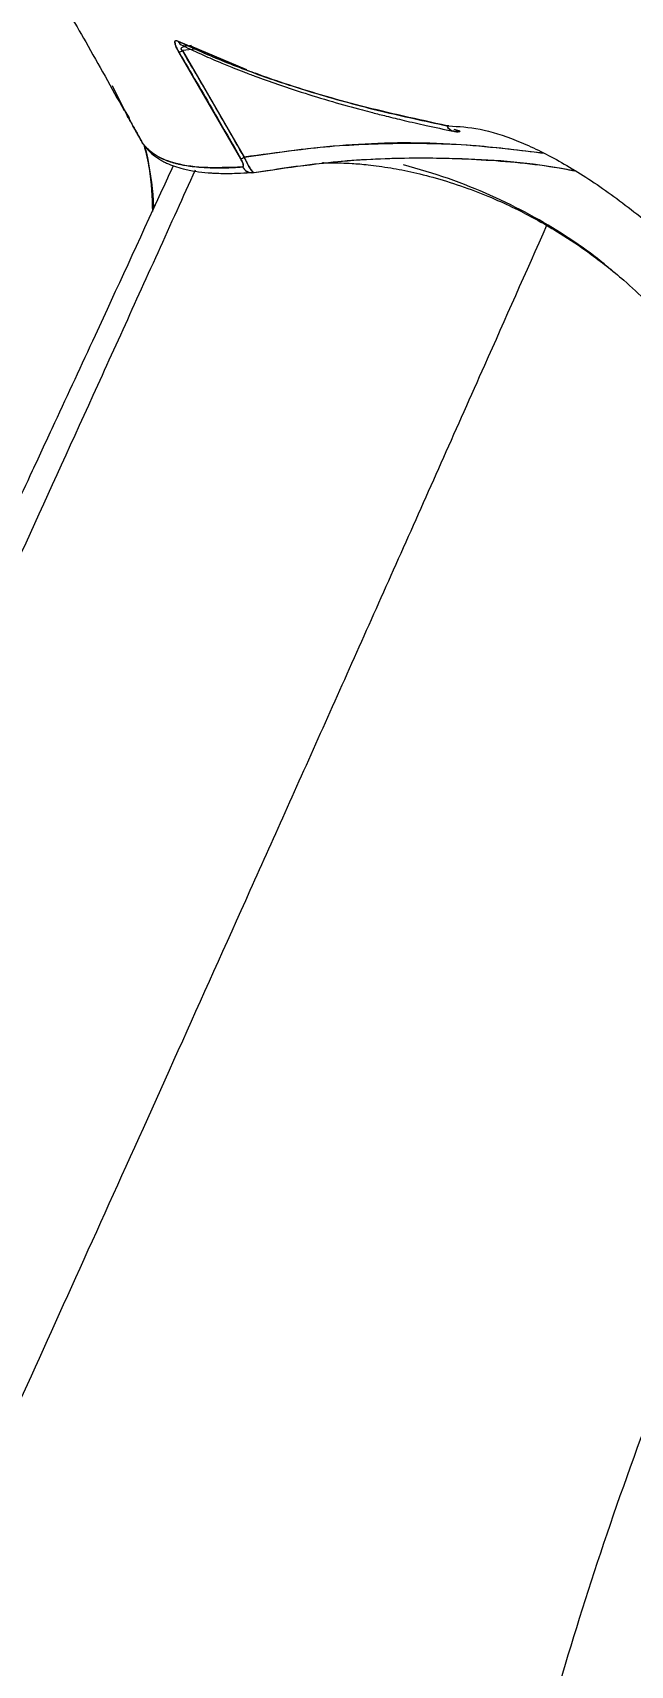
# Model space of a CAD drawing. Header units: millimetres. Extents: x -7083 to 7374, y -8368 to 7509.
# Drawn here: x 2331.6 to 2384.7, y -1570.4 to -1425.5 of the extents above; entities that cross this region are included whole.
import ezdxf

# ---------------------------------------------------------------- set-up
doc = ezdxf.new("R2010")
doc.units = ezdxf.units.MM
for name, color, linetype in [('DIKOM_ОБЪЕКТ', 7, 'Continuous'), ('DIKOM_РАЗМЕР_ЗОНА', 7, 'Continuous'), ('DIKOM_РАЗМЕР_ОБЪЕКТА', 7, 'Continuous')]:
    doc.layers.add(name, color=color, linetype=linetype)
doc.styles.add('style1', font='arial.ttf', dxfattribs={"width": 0.8})
doc.dimstyles.new('1-50', dxfattribs={"dimtxt": 300, "dimasz": 200, "dimexe": 100, "dimexo": 0, "dimgap": 100, "dimtad": 1, "dimtxsty": 'style1', "dimcen": 200, "dimclrd": 7, "dimclre": 7, "dimclrt": 7, "dimadec": 1, "dimazin": 2, "dimtfac": 1, "dimtmove": 0, "dimatfit": 2, "dimfxl": 0, "dimlwd": 25, "dimlwe": 18, "dimarcsym": 0})

# ---------------------------------------------------------------- blocks, each defined once
blk = doc.blocks.new('*D10')
at = {"layer": 'Defpoints', "color": 0, "transparency": 16777216}
for p in [(-5583.43, 647.96), (4593.55, 648.92), (4593.55, -5902.54)]:
    blk.add_point(p, dxfattribs=at)
at = {"layer": 'DIKOM_РАЗМЕР_ОБЪЕКТА', "color": 7, "lineweight": 18, "transparency": 16777216}
for p, q in [((-5583.43, 647.96), (-5583.43, -6002.54)), ((4593.55, 648.92), (4593.55, -6002.54))]:
    blk.add_line(p, q, dxfattribs=at)
at = {"layer": 'DIKOM_РАЗМЕР_ОБЪЕКТА', "color": 7, "lineweight": 25, "transparency": 16777216}
blk.add_line((-5383.43, -5902.54), (4393.55, -5902.54), dxfattribs=at)
at = {"layer": 'DIKOM_РАЗМЕР_ОБЪЕКТА', "color": 7, "transparency": 16777216}
for points in [[(-5383.43, -5869.2), (-5383.43, -5935.87), (-5583.43, -5902.54)], [(4393.55, -5869.2), (4393.55, -5935.87), (4593.55, -5902.54)]]:
    blk.add_solid(points, dxfattribs=at)
at = {"layer": 'DIKOM_РАЗМЕР_ОБЪЕКТА', "color": 7, "transparency": 16777216, "insert": (-226.13, -5649.37), "char_height": 300, "attachment_point": 5, "style": 'style1'}
blk.add_mtext('10150', dxfattribs=at)
blk = doc.blocks.new('*D11')
at = {"layer": 'Defpoints', "color": 0, "transparency": 16777216}
for p in [(-321.71, 5509.06), (-348.71, -4811.52), (5568.58, -4811.52)]:
    blk.add_point(p, dxfattribs=at)
at = {"layer": 'DIKOM_РАЗМЕР_ОБЪЕКТА', "color": 7, "lineweight": 18, "transparency": 16777216}
for p, q in [((-321.71, 5509.06), (5668.58, 5509.06)), ((-348.71, -4811.52), (5668.58, -4811.52))]:
    blk.add_line(p, q, dxfattribs=at)
at = {"layer": 'DIKOM_РАЗМЕР_ОБЪЕКТА', "color": 7, "lineweight": 25, "transparency": 16777216}
blk.add_line((5568.58, 5309.06), (5568.58, -4611.52), dxfattribs=at)
at = {"layer": 'DIKOM_РАЗМЕР_ОБЪЕКТА', "color": 7, "transparency": 16777216}
for points in [[(5535.25, 5309.06), (5601.91, 5309.06), (5568.58, 5509.06)], [(5535.25, -4611.52), (5601.91, -4611.52), (5568.58, -4811.52)]]:
    blk.add_solid(points, dxfattribs=at)
at = {"layer": 'DIKOM_РАЗМЕР_ОБЪЕКТА', "color": 7, "transparency": 16777216, "insert": (5315.31, 775.23), "char_height": 300, "attachment_point": 5, "rotation": 90, "style": 'style1'}
blk.add_mtext('10300', dxfattribs=at)
blk = doc.blocks.new('*D12')
at = {"layer": 'Defpoints', "color": 0, "transparency": 16777216}
for p in [(-621.71, 7509.06), (-373.6, -6811.53), (7273.89, -6811.53)]:
    blk.add_point(p, dxfattribs=at)
at = {"layer": 'DIKOM_РАЗМЕР_ЗОНА', "color": 7, "lineweight": 18, "transparency": 16777216}
for p, q in [((-621.71, 7509.06), (7373.89, 7509.06)), ((-373.6, -6811.53), (7373.89, -6811.53))]:
    blk.add_line(p, q, dxfattribs=at)
at = {"layer": 'DIKOM_РАЗМЕР_ЗОНА', "color": 7, "lineweight": 25, "transparency": 16777216}
blk.add_line((7273.89, 7309.06), (7273.89, -6611.53), dxfattribs=at)
at = {"layer": 'DIKOM_РАЗМЕР_ЗОНА', "color": 7, "transparency": 16777216}
for points in [[(7240.56, 7309.06), (7307.22, 7309.06), (7273.89, 7509.06)], [(7240.56, -6611.53), (7307.22, -6611.53), (7273.89, -6811.53)]]:
    blk.add_solid(points, dxfattribs=at)
at = {"layer": 'DIKOM_РАЗМЕР_ЗОНА', "color": 7, "transparency": 16777216, "insert": (7020.62, 1288.25), "char_height": 300, "attachment_point": 5, "rotation": 90, "style": 'style1'}
blk.add_mtext('14300', dxfattribs=at)
blk = doc.blocks.new('*D13')
at = {"layer": 'Defpoints', "color": 0, "transparency": 16777216}
for p in [(6593.53, 996.24), (-7083.43, 647.96), (6593.53, -8268.31)]:
    blk.add_point(p, dxfattribs=at)
at = {"layer": 'DIKOM_РАЗМЕР_ЗОНА', "color": 7, "lineweight": 18, "transparency": 16777216}
for p, q in [((6593.53, 996.24), (6593.53, -8368.31)), ((-7083.43, 647.96), (-7083.43, -8368.31))]:
    blk.add_line(p, q, dxfattribs=at)
at = {"layer": 'DIKOM_РАЗМЕР_ЗОНА', "color": 7, "lineweight": 25, "transparency": 16777216}
blk.add_line((-6883.43, -8268.31), (6393.53, -8268.31), dxfattribs=at)
at = {"layer": 'DIKOM_РАЗМЕР_ЗОНА', "color": 7, "transparency": 16777216}
for points in [[(-6883.43, -8234.97), (-6883.43, -8301.64), (-7083.43, -8268.31)], [(6393.53, -8234.97), (6393.53, -8301.64), (6593.53, -8268.31)]]:
    blk.add_solid(points, dxfattribs=at)
at = {"layer": 'DIKOM_РАЗМЕР_ЗОНА', "color": 7, "transparency": 16777216, "insert": (322.1, -8015.03), "char_height": 300, "attachment_point": 5, "style": 'style1'}
blk.add_mtext('13650', dxfattribs=at)

msp = doc.modelspace()

# ---------------------------------------------------------------- linework, layer by layer
at = {"layer": 'DIKOM_ОБЪЕКТ', "color": 7, "linetype": 'Continuous', "lineweight": 15}
for p, q in [((2345.28, -1426.708), (2345.002, -1426.678)), ((2345.694, -1426.658), (2345.313, -1426.704)), ((2345.623, -1426.687), (2350.573, -1428.802)), ((2350.075, -1436.707), (2344.598, -1427.272)), ((2346.047, -1426.976), (2344.895, -1427.115)), ((2344.895, -1427.115), (2350.381, -1436.566)), ((2351.984, -1429.347), (2351.393, -1429.1)), ((2339.994, -1432.881), (2338.68, -1430.231)), ((2339.585, -1432.141), (2340.169, -1433.085)), ((2339.758, -1432.411), (2339.994, -1432.881)), ((2347.348, -1431.961), (2347.323, -1431.966)), ((2347.641, -1432.515), (2347.669, -1432.509)), ((2368.369, -1433.778), (2368.39, -1433.783)), ((2368.388, -1433.816), (2368.369, -1433.778)), ((2368.39, -1433.783), (2368.536, -1433.799)), ((2369.462, -1434.222), (2369.007, -1434.114)), ((2369.084, -1434.137), (2369.462, -1434.222)), ((2368.976, -1434.27), (2368.967, -1434.268)), ((2369.508, -1434.212), (2369.462, -1434.222)), ((2369.503, -1434.213), (2369.462, -1434.222)), ((2369.531, -1434.292), (2369.489, -1434.219)), ((2350.766, -1437.94), (2350.883, -1437.937)), ((2350.925, -1437.932), (2351.227, -1437.924)), ((2351.23, -1437.935), (2351.28, -1437.926))]:
    msp.add_line(p, q, dxfattribs=at)
at = {"layer": 'DIKOM_ОБЪЕКТ', "color": 7, "linetype": 'Continuous', "lineweight": 15, "flags": 128}
for points in [[(2339.994, -1432.881), (2340.087, -1433.019), (2340.156, -1433.096)], [(2369.036, -1434.28), (2368.986, -1434.272), (2368.912, -1434.255)], [(2369.05, -1434.283), (2369.009, -1434.277), (2368.967, -1434.268)]]:
    msp.add_lwpolyline(points, dxfattribs=at)
at = {"layer": 'DIKOM_ОБЪЕКТ', "color": 7, "linetype": 'Continuous', "lineweight": 15}
for centre, radius, start, end in [((2345.299, -1425.837), 0.911, 208.01755, 246.42755), ((2345.299, -1425.837), 0.911, 208.01759, 246.41349), ((2343.052, -1423.964), 3.651, 295.04813, 300.32619), ((2340.825, -1432.421), 0.95, 208.92885, 229.04864), ((2369.16, -1433.423), 0.868, 204.19037, 257.64035), ((2369.173, -1433.437), 0.856, 203.78539, 256.59804), ((2342.28, -1434.927), 0.993, 208.67344, 243.81804), ((2342.28, -1434.927), 0.993, 208.67347, 243.9363), ((2369.346, -1433.447), 0.865, 243.5366, 282.39817), ((2369.138, -1433.443), 0.844, 270.12256, 292.5931), ((2369.151, -1433.446), 0.843, 270.12565, 293.64097), ((2349.234, -1434.488), 2.373, 290.74936, 298.88797), ((2351.091, -1436.967), 0.978, 208.71405, 275.09009), ((2351.091, -1436.967), 0.979, 208.72701, 272.03021)]:
    msp.add_arc(centre, radius, start, end, dxfattribs=at)
for points, knots in [([(2333.2, -1421.025), (2334.245, -1422.795), (2336.478, -1426.578), (2338.595, -1430.399), (2339.721, -1432.432)], [0, 0, 0, 0, 0.4679874, 1, 1, 1, 1]), ([(2344.495, -1426.264), (2344.372, -1426.233), (2344.217, -1426.193), (2344.233, -1426.464), (2344.292, -1426.668), (2344.415, -1426.951), (2344.537, -1427.165), (2344.598, -1427.272)], [0, 0, 0, 0, 0.4980174, 0.6236734, 0.7494999, 0.8747518, 1, 1, 1, 1]), ([(2344.598, -1427.272), (2344.536, -1427.164), (2344.414, -1426.95), (2344.294, -1426.672), (2344.233, -1426.465), (2344.223, -1426.287), (2344.3, -1426.195), (2344.43, -1426.241), (2344.495, -1426.264)], [0, 0, 0, 0, 0.1250959, 0.2500841, 0.368464, 0.5006772, 0.7497599, 1, 1, 1, 1]), ([(2344.495, -1426.264), (2345.185, -1426.587), (2346.527, -1427.214), (2348.606, -1428.085), (2350.647, -1428.876), (2352.641, -1429.592), (2354.684, -1430.274), (2357.889, -1431.266), (2362.356, -1432.489), (2366.404, -1433.357), (2368.369, -1433.778)], [0, 0, 0, 0, 0.1056438, 0.2056407, 0.2999863, 0.3886761, 0.4717059, 0.5634476, 0.7880665, 1, 1, 1, 1]), ([(2368.369, -1433.778), (2365.799, -1433.218), (2360.654, -1432.097), (2354.304, -1430.201), (2348.891, -1428.264), (2345.963, -1426.932), (2344.495, -1426.264)], [0, 0, 0, 0, 0.2787661, 0.558214, 0.7786041, 1, 1, 1, 1]), ([(2344.895, -1427.115), (2344.877, -1427.099), (2344.843, -1427.07), (2344.803, -1427.014), (2344.788, -1426.96), (2344.798, -1426.895), (2344.854, -1426.835), (2344.959, -1426.776), (2345.054, -1426.754), (2345.109, -1426.741)], [0, 0, 0, 0, 0.0764059, 0.141865, 0.2072478, 0.2834546, 0.4670201, 0.6929192, 1, 1, 1, 1]), ([(2344.895, -1427.115), (2344.879, -1427.101), (2344.849, -1427.075), (2344.818, -1427.036), (2344.803, -1427.006), (2344.792, -1426.976), (2344.789, -1426.933), (2344.809, -1426.883), (2344.894, -1426.8), (2345.026, -1426.745), (2345.158, -1426.735), (2345.198, -1426.732)], [0, 0, 0, 0, 0.0585646, 0.1080302, 0.131456, 0.1552081, 0.2071045, 0.2956064, 0.4124015, 0.8217761, 1, 1, 1, 1]), ([(2344.935, -1426.671), (2345.538, -1426.955), (2346.62, -1427.464), (2348.131, -1428.114), (2349.336, -1428.608), (2350.359, -1429.009), (2352.313, -1429.749), (2354.899, -1430.641), (2358.126, -1431.626), (2360.263, -1432.22), (2361.87, -1432.641), (2363.096, -1432.951), (2364.682, -1433.333), (2366.646, -1433.782), (2368.117, -1434.089), (2368.913, -1434.255)], [0, 0, 0, 0, 0.091954, 0.1649857, 0.2192006, 0.2625035, 0.3066672, 0.4850167, 0.598733, 0.7037922, 0.7378856, 0.7843702, 0.8435568, 0.9154352, 1, 1, 1, 1]), ([(2344.598, -1427.272), (2345.633, -1429.026), (2347.483, -1432.158), (2349.283, -1435.317), (2350.075, -1436.707)], [0, 0, 0, 0, 0.5599972, 1, 1, 1, 1]), ([(2350.381, -1436.566), (2349.37, -1434.795), (2347.565, -1431.632), (2345.711, -1428.495), (2344.895, -1427.115)], [0, 0, 0, 0, 0.5599973, 1, 1, 1, 1]), ([(2339.994, -1432.881), (2340.025, -1432.936), (2340.089, -1433.046), (2340.286, -1433.395), (2340.535, -1433.84), (2340.725, -1434.183), (2340.82, -1434.355)], [0, 0, 0, 0, 0.2499312, 0.4999891, 0.7496822, 1, 1, 1, 1]), ([(2340.82, -1434.355), (2340.714, -1434.163), (2340.501, -1433.779), (2340.251, -1433.332), (2340.075, -1433.021), (2340.021, -1432.927), (2339.994, -1432.881)], [0, 0, 0, 0, 0.279538, 0.5589866, 0.77954, 1, 1, 1, 1]), ([(2368.39, -1433.783), (2368.386, -1433.782), (2368.379, -1433.78), (2368.372, -1433.779), (2368.369, -1433.778)], [0, 0, 0, 0, 0.5599958, 1, 1, 1, 1]), ([(2368.536, -1433.799), (2368.51, -1433.799), (2368.464, -1433.798), (2368.412, -1433.787), (2368.39, -1433.783)], [0, 0, 0, 0, 0.5586451, 1, 1, 1, 1]), ([(2368.536, -1433.799), (2369.433, -1433.845), (2371.226, -1433.935), (2374.473, -1434.974), (2378.048, -1436.669), (2381.918, -1439.066), (2385.985, -1442.123), (2390.157, -1445.804), (2394.34, -1450.058), (2398.444, -1454.829), (2402.372, -1460.038), (2406.032, -1465.604), (2409.393, -1471.437), (2411.289, -1475.461), (2412.238, -1477.475)], [0, 0, 0, 0, 0.0836186, 0.1671647, 0.2504175, 0.3338511, 0.4173022, 0.5004885, 0.583737, 0.6671369, 0.7504577, 0.8333948, 0.9166264, 1, 1, 1, 1]), ([(2340.82, -1434.355), (2340.855, -1434.42), (2340.927, -1434.551), (2341.066, -1434.801), (2341.22, -1435.078), (2341.36, -1435.325), (2341.393, -1435.377), (2341.409, -1435.403)], [0, 0, 0, 0, 0.1239532, 0.250874, 0.500397, 0.7503157, 1, 1, 1, 1]), ([(2341.409, -1435.403), (2341.39, -1435.372), (2341.351, -1435.309), (2341.193, -1435.028), (2341.01, -1434.7), (2340.883, -1434.47), (2340.82, -1434.355)], [0, 0, 0, 0, 0.2801546, 0.5599826, 0.7799655, 1, 1, 1, 1]), ([(2341.409, -1435.403), (2341.583, -1435.606), (2341.946, -1436.029), (2342.708, -1436.531), (2343.377, -1436.825), (2343.808, -1436.97), (2343.951, -1437.015), (2344.097, -1437.058), (2344.249, -1437.1), (2344.404, -1437.14), (2344.644, -1437.197), (2345.022, -1437.276), (2345.606, -1437.372), (2346.386, -1437.46), (2347.397, -1437.518), (2348.671, -1437.529), (2349.69, -1437.469), (2350.233, -1437.437)], [0, 0, 0, 0, 0.1256974, 0.2625179, 0.3921217, 0.4097319, 0.4274898, 0.4453954, 0.4634488, 0.4816499, 0.4999987, 0.5458444, 0.6066852, 0.6825211, 0.7733522, 0.8791784, 1, 1, 1, 1]), ([(2350.233, -1437.437), (2349.016, -1437.485), (2346.583, -1437.581), (2344.129, -1437.146), (2342.382, -1436.433), (2341.734, -1435.747), (2341.409, -1435.403)], [0, 0, 0, 0, 0.2802031, 0.5599222, 0.7797708, 1, 1, 1, 1]), ([(2341.479, -1435.485), (2341.652, -1436.183), (2342.137, -1438.139), (2342.193, -1440.118), (2342.229, -1441.39)], [0, 0, 0, 0, 0.3571387, 1, 1, 1, 1]), ([(2341.578, -1435.6), (2341.65, -1435.936), (2342.035, -1437.719), (2342.274, -1439.584), (2342.333, -1441.1), (2342.335, -1441.16)], [0, 0, 0, 0, 0.1821738, 0.9678208, 1, 1, 1, 1]), ([(2376.91, -1436.22), (2374.139, -1435.892), (2368.221, -1435.194), (2359.332, -1435.331), (2353.371, -1436.153), (2350.381, -1436.566)], [0, 0, 0, 0, 0.3050864, 0.6514307, 1, 1, 1, 1]), ([(2350.381, -1436.566), (2352.621, -1436.234), (2357.088, -1435.573), (2363.973, -1435.266), (2370.561, -1435.394), (2374.894, -1435.947), (2376.868, -1436.2)], [0, 0, 0, 0, 0.2622999, 0.5229839, 0.7826158, 1, 1, 1, 1]), ([(2368.968, -1434.269), (2369.027, -1434.281), (2369.159, -1434.308), (2369.262, -1434.31), (2369.319, -1434.312)], [0, 0, 0, 0, 0.4473366, 1, 1, 1, 1]), ([(2369.462, -1434.222), (2369.467, -1434.221), (2369.476, -1434.22), (2369.485, -1434.22), (2369.489, -1434.219)], [0, 0, 0, 0, 0.5597214, 1, 1, 1, 1]), ([(2369.489, -1434.219), (2369.499, -1434.238), (2369.518, -1434.273), (2369.527, -1434.286), (2369.531, -1434.292)], [0, 0, 0, 0, 0.5591965, 1, 1, 1, 1]), ([(2341.641, -1435.686), (2341.786, -1435.853), (2342.045, -1436.152), (2342.472, -1436.497), (2342.837, -1436.742), (2343.162, -1436.929), (2343.809, -1437.254), (2344.743, -1437.576), (2346.021, -1437.829), (2346.921, -1437.931), (2347.622, -1437.978), (2348.168, -1438.002), (2348.893, -1438.012), (2349.815, -1437.998), (2350.536, -1437.955), (2350.925, -1437.932)], [0, 0, 0, 0, 0.0918005, 0.1646713, 0.2186705, 0.2619633, 0.3061425, 0.484474, 0.5981513, 0.7030095, 0.7372737, 0.7839317, 0.843253, 0.9152628, 1, 1, 1, 1]), ([(2350.233, -1437.437), (2350.256, -1437.43), (2350.303, -1437.414), (2350.314, -1437.313), (2350.288, -1437.18), (2350.242, -1437.047), (2350.172, -1436.886), (2350.107, -1436.767), (2350.075, -1436.707)], [0, 0, 0, 0, 0.2495908, 0.4990942, 0.629881, 0.7498773, 0.8747349, 1, 1, 1, 1]), ([(2350.075, -1436.707), (2350.107, -1436.767), (2350.172, -1436.885), (2350.267, -1437.102), (2350.34, -1437.376), (2350.276, -1437.413), (2350.233, -1437.437)], [0, 0, 0, 0, 0.1254207, 0.2510426, 0.5012749, 1, 1, 1, 1]), ([(2350.381, -1436.566), (2350.43, -1436.672), (2350.528, -1436.885), (2350.725, -1437.269), (2350.952, -1437.651), (2351.164, -1437.912), (2351.241, -1437.922), (2351.28, -1437.926)], [0, 0, 0, 0, 0.1254445, 0.250497, 0.4996561, 0.7493141, 1, 1, 1, 1]), ([(2351.219, -1437.901), (2351.198, -1437.897), (2351.134, -1437.883), (2350.948, -1437.642), (2350.674, -1437.186), (2350.48, -1436.776), (2350.381, -1436.566)], [0, 0, 0, 0, 0.1466426, 0.4501853, 0.7177947, 1, 1, 1, 1]), ([(2351.28, -1437.926), (2354.206, -1437.494), (2360.038, -1436.633), (2369.12, -1436.582), (2375.697, -1436.976), (2379.253, -1437.688), (2379.695, -1437.777)], [0, 0, 0, 0, 0.3198708, 0.6377793, 0.9549943, 1, 1, 1, 1]), ([(2351.28, -1437.926), (2353.461, -1437.591), (2357.824, -1436.92), (2364.561, -1436.555), (2371.401, -1436.714), (2376.444, -1437.176), (2379.198, -1437.66), (2379.628, -1437.735)], [0, 0, 0, 0, 0.2395982, 0.4792944, 0.7182148, 0.9560536, 1, 1, 1, 1]), ([(2357.431, -1437.068), (2357.408, -1437.071), (2357.266, -1437.092), (2357.286, -1437.091), (2357.303, -1437.089)], [0, 0, 0, 0, 0.1668402, 1, 1, 1, 1]), ([(2357.277, -1437.094), (2357.364, -1437.09), (2357.543, -1437.08), (2358.165, -1437.065), (2358.923, -1437.072), (2359.966, -1437.115), (2361.445, -1437.237), (2363.291, -1437.489), (2365.361, -1437.891), (2367.659, -1438.476), (2370.116, -1439.268), (2372.464, -1440.194), (2374.522, -1441.142), (2376.514, -1442.182), (2378.709, -1443.471), (2381.253, -1445.183), (2383.823, -1447.218), (2386.274, -1449.47), (2388.715, -1452.031), (2391.387, -1455.377), (2394.135, -1459.562), (2395.625, -1462.779), (2396.412, -1464.48)], [0, 0, 0, 0, 0.0540063, 0.1106603, 0.1592109, 0.2028056, 0.2540337, 0.3142561, 0.3693734, 0.4226587, 0.4738383, 0.519161, 0.556358, 0.5856296, 0.6167925, 0.6603674, 0.7161883, 0.7557693, 0.8036569, 0.8606764, 0.9263547, 1, 1, 1, 1]), ([(2346.022, -1437.722), (2345.479, -1438.924), (2342.643, -1445.199), (2337.737, -1455.998), (2331.336, -1470.049), (2325.208, -1483.433), (2319.326, -1496.219), (2313.703, -1508.375), (2308.354, -1519.869), (2303.307, -1530.641), (2298.569, -1540.676), (2294.155, -1549.94), (2290.069, -1558.429), (2286.313, -1566.137), (2282.885, -1573.07), (2279.791, -1579.212), (2277.045, -1584.538), (2274.652, -1589.034), (2272.624, -1592.682), (2270.963, -1595.475), (2269.671, -1597.414), (2268.747, -1598.499), (2268.191, -1598.732), (2268, -1598.115), (2268.184, -1596.635), (2268.708, -1594.369), (2269.365, -1592.152), (2269.694, -1591.043)], [0, 0, 0, 0, 0.0097618, 0.0509745, 0.092143, 0.1331971, 0.1742685, 0.2156625, 0.2570313, 0.2983775, 0.3396311, 0.3808978, 0.4219632, 0.4630059, 0.5042045, 0.5455192, 0.5868887, 0.6282403, 0.6695301, 0.7107182, 0.751761, 0.7928149, 0.8339894, 0.8752989, 0.9167822, 0.9583318, 1, 1, 1, 1]), ([(2333.576, -1460.114), (2334.765, -1457.554), (2337.807, -1451.003), (2341.348, -1443.326), (2343.774, -1438.029), (2344.107, -1437.303)], [0, 0, 0, 0, 0.3564672, 0.9118213, 1, 1, 1, 1]), ([(2383.258, -1446.842), (2382.77, -1446.416), (2381.477, -1445.286), (2378.938, -1443.549), (2375.794, -1441.654), (2372.313, -1439.938), (2368.545, -1438.414), (2365.859, -1437.633), (2364.514, -1437.242)], [0, 0, 0, 0, 0.1083082, 0.2869901, 0.4653357, 0.6443885, 0.8219305, 1, 1, 1, 1]), ([(2377.229, -1442.623), (2375.38, -1446.786), (2371.035, -1456.568), (2364.474, -1471.292), (2357.523, -1486.852), (2350.853, -1501.74), (2344.451, -1515.983), (2338.321, -1529.572), (2332.465, -1542.508), (2326.895, -1554.758), (2321.641, -1566.259), (2316.728, -1576.958), (2312.17, -1586.824), (2307.961, -1595.866), (2304.102, -1604.086), (2300.595, -1611.481), (2297.439, -1618.044), (2294.645, -1623.75), (2292.227, -1628.568), (2290.2, -1632.476), (2288.563, -1635.479), (2287.323, -1637.561), (2286.466, -1638.773), (2286.205, -1638.862), (2286.079, -1638.905)], [0, 0, 0, 0, 0.0343008, 0.0805882, 0.1266732, 0.1726443, 0.2185887, 0.2645928, 0.3107443, 0.3571333, 0.4036225, 0.4498533, 0.4959038, 0.5418619, 0.5878142, 0.6338476, 0.6800459, 0.7264955, 0.7729138, 0.8190904, 0.865113, 0.9110675, 0.9570384, 1, 1, 1, 1]), ([(2330.004, -1467.787), (2330.528, -1466.669), (2331.659, -1464.254), (2332.906, -1461.561), (2333.576, -1460.114)], [0, 0, 0, 0, 0.4626368, 1, 1, 1, 1]), ([(2423.464, -1707.7), (2422.182, -1706.72), (2417.773, -1703.353), (2411.014, -1697.771), (2403.178, -1690.809), (2396.149, -1683.769), (2389.874, -1676.519), (2384.399, -1668.97), (2379.784, -1661.064), (2376.072, -1652.761), (2373.28, -1643.996), (2371.422, -1634.702), (2370.503, -1624.812), (2370.544, -1614.288), (2371.545, -1603.144), (2373.483, -1591.418), (2376.318, -1579.138), (2380.021, -1566.283), (2384.555, -1552.835), (2389.907, -1538.76), (2395.978, -1524.117), (2400.604, -1513.883), (2402.919, -1508.762)], [0, 0, 0, 0, 0.0195602, 0.0672531, 0.1155043, 0.1643978, 0.2140502, 0.2645412, 0.3153861, 0.3664499, 0.4178064, 0.4695438, 0.521749, 0.5745363, 0.6276789, 0.6806251, 0.7334729, 0.7863429, 0.8393557, 0.8926327, 0.946271, 1, 1, 1, 1])]:
    msp.add_open_spline(points, degree=3, knots=knots, dxfattribs=at)

# ---------------------------------------------------------------- dimensions: what is measured, and where the dimension line sits
at = {"layer": 'DIKOM_РАЗМЕР_ЗОНА'}
dim = msp.add_linear_dim(base=(7273.891, -6811.526), p1=(-621.712, 7509.064), p2=(-373.605, -6811.526), angle=90, text='14300', dimstyle='1-50', dxfattribs=at)
dim.commit()
dim.dimension.update_dxf_attribs({"geometry": '*D12', "text_midpoint": (7273.891, 1288.251), "dimtype": 160})
dim = msp.add_linear_dim(base=(6593.528, -8268.308), p1=(-7083.425, 647.956), p2=(6593.528, 996.237), text='13650', dimstyle='1-50', dxfattribs=at)
dim.commit()
dim.dimension.update_dxf_attribs({"geometry": '*D13', "text_midpoint": (322.101, -8268.308), "dimtype": 160})
at = {"layer": 'DIKOM_РАЗМЕР_ОБЪЕКТА'}
dim = msp.add_linear_dim(base=(5568.58, -4811.525), p1=(-321.712, 5509.064), p2=(-348.712, -4811.525), angle=90, text='10300', dimstyle='1-50', dxfattribs=at)
dim.commit()
dim.dimension.update_dxf_attribs({"geometry": '*D11', "text_midpoint": (5568.58, 775.227), "dimtype": 160})
dim = msp.add_linear_dim(base=(4593.55, -5902.538), p1=(-5583.425, 647.956), p2=(4593.55, 648.921), text='10150', dimstyle='1-50', dxfattribs=at)
dim.commit()
dim.dimension.update_dxf_attribs({"geometry": '*D10', "text_midpoint": (-226.127, -5902.538), "dimtype": 160})

doc.saveas('drawing.dxf')
